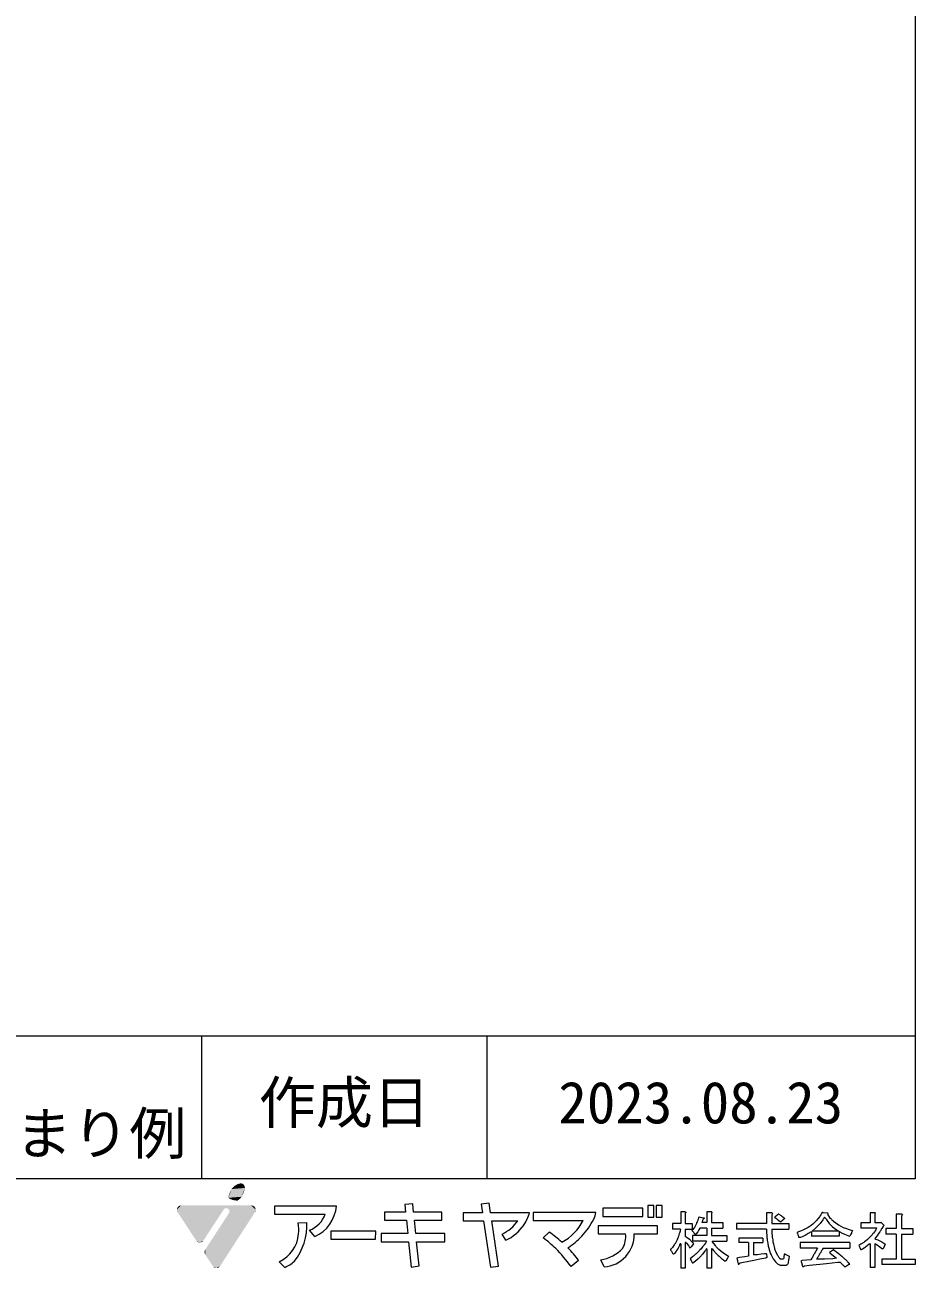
# Model space of a CAD drawing. Units: millimetres on the paper, enlarged 10 times. Extents: x -1350 to 1350, y -943 to 920.
# Drawn here: x 726 to 1350, y -943 to -71 of the extents above; entities that cross this region are included whole.
import ezdxf
from ezdxf.enums import TextEntityAlignment as Align

# ---------------------------------------------------------------- set-up
doc = ezdxf.new("R2010")
doc.units = ezdxf.units.MM
doc.header["$LTSCALE"] = 10
doc.layers.add('E-0', color=7, linetype='Continuous', lineweight=9)
doc.layers.add('F-0', color=7, linetype='Continuous', lineweight=9)
doc.styles.add('ＭＳ ゴシック', font='')
doc.styles.get('ＭＳ ゴシック').set_extended_font_data('MS Gothic')

msp = doc.modelspace()

# ---------------------------------------------------------------- hatches: boundary and pattern name
at = {"layer": 'F-0'}
for color, points in [(70, [(871, -887.2, 0.09), (868.59, -893.36)]), (70, [(876.91, -883.29, 0.2), (871, -887.2)]), (70, [(879.2, -883.85, 0.2), (876.91, -883.29)]), (70, [(877.93, -892.62, 0.09), (880.33, -886.46)]), (70, [(880.33, -886.46, 0.15), (879.2, -883.85)]), (70, [(868.59, -893.36, 0.15), (875.04, -895.33)]), (70, [(875.04, -895.33, 0.13), (877.93, -892.62)]), (5, [(835.66, -898.65, 0.41), (832.59, -901.73)]), (5, [(832.59, -901.73, 0.12), (832.96, -903.16)]), (5, [(887.88, -901.72, 0.41), (884.75, -898.65)]), (5, [(887.39, -903.37, 0.17), (887.88, -901.72)]), (5, [(846.43, -923.77, 0.2), (848.62, -924.71)]), (5, [(848.62, -924.71, 0.25), (851.19, -923.31)]), (5, [(852.49, -929.7, 0.16), (851.93, -931.44)]), (5, [(851.93, -931.44, 0.15), (852.46, -933.17)]), (5, [(860.27, -942.66, 0.26), (862.89, -941.2)]), (5, [(858.16, -941.81, 0.19), (860.27, -942.66)])]:
    msp.add_hatch(color=color, dxfattribs=at).paths.add_polyline_path(points)

# ---------------------------------------------------------------- linework, layer by layer
for p, q in [((850, -880), (850, -780)), ((1050, -880), (1050, -780)), ((997.87, -897.5), (992.31, -898.15)), ((998.49, -903.45), (997.87, -897.5)), ((1051.39, -897.07), (1045.83, -897.72)), ((1052.41, -903.79), (1051.39, -897.07)), ((901.13, -904.73), (936.51, -904.73)), ((978.03, -903.45), (978.03, -909.1)), ((992.85, -903.45), (978.03, -903.45)), ((992.31, -898.15), (992.85, -903.45)), ((1018.38, -903.45), (998.49, -903.45)), ((1018.35, -909.1), (1018.38, -903.45)), ((1033.22, -903.79), (1033.22, -909.44)), ((1046.74, -903.79), (1033.22, -903.79)), ((1045.83, -897.72), (1046.74, -903.79)), ((1079.75, -903.79), (1052.41, -903.79)), ((1322.23, -904), (1318.39, -904)), ((917.71, -910.98), (923.7, -910.56)), ((978.03, -909.1), (993.43, -909.1)), ((993.43, -909.1), (994.38, -918.49)), ((999.07, -909.1), (1018.35, -909.1)), ((1000.04, -918.49), (999.07, -909.1)), ((1033.22, -909.44), (1047.59, -909.44)), ((1047.59, -909.44), (1052.47, -942.04)), ((1058.08, -941.22), (1053.27, -909.44)), ((1053.27, -909.44), (1071.67, -909.44)), ((1082.22, -909.26), (1117.27, -909.26)), ((1204.02, -914.54), (1204.02, -919.8)), ((1207.31, -910.58), (1215.21, -910.58)), ((1207.31, -914.54), (1207.31, -919.8)), ((1207.31, -914.54), (1215.21, -914.54)), ((1215.21, -910.58), (1215.21, -914.54)), ((1323.22, -914.54), (1312.02, -914.54)), ((1340.56, -914.97), (1348.46, -914.97)), ((1348.46, -914.97), (1348.46, -918.93)), ((929.32, -920.59), (925.49, -916.13)), ((975.89, -918.49), (975.89, -924.14)), ((994.38, -918.49), (975.89, -918.49)), ((1020.33, -918.49), (1000.04, -918.49)), ((1020.31, -924.14), (1020.33, -918.49)), ((1063.2, -923.16), (1060.47, -918.87)), ((1089.36, -921.41), (1093.45, -917.43)), ((1127.87, -918.68), (1147, -918.68)), ((1153.13, -918.68), (1169.35, -918.68)), ((1185.47, -915.41), (1179.87, -915.41)), ((1188.87, -915.41), (1193.7, -915.41)), ((1203.8, -923.76), (1193.92, -923.76)), ((1207.64, -923.76), (1218.07, -923.76)), ((1245.84, -915.41), (1224.76, -915.41)), ((1243.31, -921.56), (1226.52, -921.56)), ((1226.52, -921.56), (1226.52, -924.63)), ((1243.31, -921.56), (1243.31, -924.77)), ((1249.46, -915.41), (1261.42, -915.41)), ((1277.45, -917.17), (1277.45, -920.24)), ((1336.72, -918.93), (1329.37, -918.93)), ((1336.72, -918.93), (1336.72, -936.49)), ((1340.56, -918.93), (1340.56, -936.49)), ((1340.56, -918.93), (1348.46, -918.93)), ((975.89, -924.14), (994.96, -924.14)), ((994.96, -924.14), (996.76, -941.87)), ((1000.63, -924.14), (1020.31, -924.14)), ((1002.38, -941.05), (1000.63, -924.14)), ((1185.69, -925.51), (1185.69, -942.63)), ((1204.02, -929.02), (1204.02, -942.63)), ((1233.33, -924.63), (1226.52, -924.63)), ((1236.62, -924.77), (1243.31, -924.77)), ((1304.34, -924.63), (1269.33, -924.63)), ((1269.33, -924.63), (1269.33, -928.58)), ((1281.62, -928.58), (1269.33, -928.58)), ((1285.57, -928.58), (1304.34, -928.58)), ((1304.34, -924.63), (1304.34, -928.58)), ((1318.39, -925.51), (1318.39, -942.2)), ((908.15, -942.19), (904.33, -938.2)), ((996.76, -941.87), (1002.38, -941.05)), ((1052.47, -942.04), (1058.08, -941.22)), ((1114.18, -937.22), (1108.85, -941.41)), ((1131.98, -941.82), (1129.68, -936.79)), ((1326.62, -936.49), (1326.62, -940)), ((1336.72, -936.49), (1326.62, -936.49)), ((1350, -940), (1326.62, -940)), ((1340.56, -936.49), (1350, -936.49)), ((1350, -936.49), (1350, -940))]:
    msp.add_line(p, q, dxfattribs=at)
for points in [[(-1350, 920), (1350, 920), (1350, -880), (-1350, -880)], [(1350, -780), (401.18, -780), (150, -780)], [(944.47, -899.13), (901.13, -899.13), (901.13, -904.73)], [(1126.13, -903.61), (1082.22, -903.61), (1082.22, -909.26)], [(1131.22, -900.71), (1131.22, -906.36), (1159.09, -906.36)], [(1159.09, -906.36), (1159.12, -900.71), (1131.22, -900.71)], [(1188.76, -903.12), (1185.69, -903.12), (1185.69, -911.46)], [(1188.76, -903.12), (1189.42, -903.56), (1188.98, -904), (1188.87, -904.44), (1188.87, -911.46)], [(1207.2, -903.12), (1204.02, -903.12), (1204.02, -910.58), (1200.62, -910.58)], [(1207.2, -903.12), (1207.75, -903.56), (1207.31, -904), (1207.31, -910.58)], [(1249.9, -904), (1245.73, -904), (1245.73, -911.46)], [(1249.9, -904), (1250.12, -904.44), (1249.46, -905.32), (1249.46, -911.46)], [(1254.51, -904.88), (1254.07, -904.88), (1253.52, -905.32), (1253.08, -905.75), (1251.98, -906.63), (1251.55, -907.07), (1251.98, -907.51), (1252.75, -907.95), (1253.41, -908.39), (1255.61, -910.15)], [(1254.51, -904.88), (1256.05, -905.75), (1256.59, -906.19), (1257.25, -906.63), (1257.8, -907.07), (1258.24, -907.51), (1258.57, -907.95), (1257.47, -908.83), (1257.03, -909.27), (1255.94, -910.15), (1255.61, -910.15)], [(1285.57, -903.56), (1284.91, -903.56), (1284.47, -904.44), (1284.14, -904.88), (1283.92, -905.32), (1283.27, -906.19), (1283.05, -906.63), (1282.06, -907.95), (1281.62, -908.39), (1280.96, -909.27), (1279.2, -911.02), (1278.66, -911.46), (1278.22, -911.9), (1277.12, -912.78), (1275.14, -914.1), (1273.61, -914.97), (1271.85, -915.85), (1269.66, -916.73), (1268.34, -917.17), (1267.24, -917.61), (1267.35, -918.05), (1267.57, -918.49), (1267.68, -918.93), (1267.9, -919.37), (1268.01, -919.8), (1268.23, -920.24), (1268.34, -920.68), (1268.56, -921.12)], [(1285.57, -903.56), (1288.64, -904), (1289.08, -904.44), (1288.64, -904.88), (1288.75, -905.32), (1290.07, -907.07), (1290.95, -907.95), (1291.28, -908.39), (1291.72, -908.83), (1292.27, -909.27), (1292.71, -909.71), (1294.35, -911.02), (1296.33, -912.34), (1297.86, -913.22), (1299.62, -914.1), (1301.82, -914.97), (1303.02, -915.41), (1304.45, -915.85), (1305.99, -916.29), (1305.88, -916.73), (1305.44, -917.61), (1305.33, -918.05), (1304.89, -918.93), (1304.78, -919.37), (1304.34, -920.24), (1304.12, -920.24)], [(1318.39, -904), (1318.39, -911.02), (1312.02, -911.02), (1312.02, -914.54)], [(1322.23, -904), (1321.79, -904.44), (1321.68, -904.88), (1321.68, -910.58), (1321.9, -911.02)], [(1341, -904.88), (1336.72, -904.88), (1336.72, -914.97)], [(1341, -904.88), (1341.22, -905.32), (1340.78, -905.75), (1340.56, -906.19), (1340.56, -914.97)], [(1169.35, -918.68), (1169.38, -913.03), (1127.87, -913.03), (1127.87, -918.68)], [(1185.69, -911.46), (1179.87, -911.46), (1179.87, -915.41)], [(1188.87, -911.46), (1193.7, -911.46), (1193.7, -915.41)], [(1198.75, -906.63), (1198.53, -906.63), (1198.42, -907.07), (1198.2, -907.51), (1197.98, -908.39), (1197.76, -908.83), (1197.65, -909.27), (1197.43, -909.71), (1197.32, -910.15), (1196.88, -911.02), (1196.78, -911.46), (1196.12, -912.78), (1195.79, -913.22), (1195.35, -914.1), (1194.03, -915.85), (1193.59, -916.29), (1194.91, -917.61), (1195.24, -918.05), (1196.12, -918.93)], [(1204.02, -914.54), (1199.08, -914.54), (1198.42, -915.85), (1198.09, -916.29), (1197.65, -917.17), (1196.34, -918.93), (1196.12, -918.93)], [(1198.75, -906.63), (1200.51, -907.07), (1202.04, -907.51), (1202.04, -907.95), (1201.38, -908.39), (1201.28, -908.83), (1201.06, -909.27), (1200.84, -910.15), (1200.62, -910.58)], [(1245.73, -911.46), (1224.76, -911.46), (1224.76, -915.41)], [(1249.46, -911.46), (1261.42, -911.46), (1261.42, -915.41)], [(1286.78, -907.07), (1287, -907.51), (1287.33, -907.95), (1287.55, -908.39), (1289.85, -911.46), (1292.05, -913.66), (1293.69, -914.97), (1295.67, -916.29), (1296.44, -916.73), (1277.78, -916.73)], [(1286.78, -907.07), (1286.45, -907.07), (1286.12, -907.51), (1285.9, -907.95), (1285.57, -908.39), (1285.35, -908.83), (1283.38, -911.46), (1282.94, -911.9), (1282.61, -912.34), (1279.97, -914.97), (1277.78, -916.73)], [(1323.22, -914.54), (1323, -914.97), (1322.67, -915.41), (1322.45, -915.85), (1321.79, -916.73), (1321.57, -917.17), (1320.91, -918.05), (1320.47, -918.49), (1319.82, -919.37), (1319.38, -919.8), (1319.05, -920.24), (1317.29, -922), (1316.74, -922.44), (1316.3, -922.88), (1315.21, -923.76), (1314.55, -924.19), (1314, -924.63), (1312.02, -925.95), (1311.25, -926.39), (1310.6, -926.83), (1311.04, -927.71), (1311.14, -928.15), (1312.02, -929.9)], [(1326.18, -910.58), (1328.38, -912.78), (1327.94, -913.22), (1327.28, -913.66), (1326.62, -914.97), (1326.29, -915.41), (1325.85, -916.29), (1325.52, -916.73), (1325.3, -917.17), (1324.32, -918.49), (1324.1, -918.93), (1322.45, -921.12), (1322.01, -921.56), (1321.68, -922), (1322.56, -922.44), (1323.77, -922.88), (1325.74, -923.76), (1326.62, -924.19), (1328.16, -925.07), (1328.82, -925.51), (1329.04, -925.95), (1327.5, -929.02), (1327.06, -929.02)], [(1326.18, -910.58), (1325.85, -910.58), (1325.63, -911.02), (1321.9, -911.02)], [(1336.72, -914.97), (1329.37, -914.97), (1329.37, -918.93)], [(1185.47, -915.41), (1185.25, -916.29), (1185.25, -916.73), (1184.92, -918.05), (1184.7, -918.49), (1184.37, -919.8), (1184.15, -920.24), (1184.04, -920.68), (1183.82, -921.12), (1183.71, -921.56), (1183.27, -922.44), (1183.16, -922.88), (1182.51, -924.19), (1182.18, -924.63), (1181.74, -925.51), (1181.41, -925.95), (1181.19, -926.39), (1179.87, -928.15), (1179.43, -928.58), (1179.1, -929.02), (1178.66, -929.46), (1178.66, -929.9), (1178.88, -930.34), (1179.21, -930.78), (1179.43, -931.22), (1179.76, -931.66), (1179.98, -932.1), (1180.31, -932.54), (1180.53, -932.98)], [(1188.87, -915.41), (1188.87, -920.24), (1190.19, -921.12), (1191.84, -922.44), (1194.03, -924.63), (1194.69, -925.51), (1193.04, -927.71), (1192.6, -928.15), (1192.27, -928.58)], [(1203.8, -923.76), (1203.58, -924.19), (1203.25, -924.63), (1203.03, -925.07), (1202.04, -926.39), (1201.82, -926.83), (1201.49, -927.27), (1201.06, -927.71), (1200.07, -929.02), (1199.19, -929.9), (1198.86, -930.34), (1197.1, -932.1), (1196.56, -932.54), (1196.12, -932.98), (1195.57, -933.41), (1195.13, -933.85), (1194.58, -934.29), (1193.92, -934.73), (1192.27, -936.05), (1192.93, -937.37), (1193.26, -937.8), (1193.92, -939.12)], [(1204.02, -919.8), (1193.92, -919.8), (1193.92, -923.76)], [(1207.31, -919.8), (1218.07, -919.8), (1218.07, -923.76)], [(1207.64, -923.76), (1207.86, -924.19), (1209.84, -926.83), (1210.28, -927.27), (1210.6, -927.71), (1211.48, -928.58), (1212.03, -929.02), (1212.47, -929.46), (1215.21, -931.66), (1218.51, -933.85), (1219.28, -934.29), (1218.84, -935.17), (1218.51, -935.61), (1217.41, -937.8), (1216.86, -937.8)], [(1245.84, -915.41), (1245.84, -915.85), (1245.95, -916.29), (1245.95, -918.49), (1246.06, -918.93), (1246.06, -920.24), (1246.17, -920.68), (1246.17, -921.56), (1246.28, -922), (1246.28, -922.44), (1246.39, -922.88), (1246.39, -923.32), (1246.5, -923.76), (1246.5, -924.19), (1246.72, -925.07), (1246.72, -925.51), (1247.05, -926.83), (1247.05, -927.27), (1247.59, -929.46), (1247.81, -929.9), (1248.14, -931.22), (1248.36, -931.66), (1248.47, -932.1), (1249.13, -933.41), (1249.24, -933.85), (1249.46, -934.29), (1249.79, -934.73), (1250.23, -935.61), (1250.56, -936.05), (1250.78, -936.49), (1252.09, -938.24), (1252.97, -939.12), (1253.52, -939.56), (1254.84, -940.44), (1255.94, -940.88)], [(1249.46, -915.41), (1249.46, -916.29), (1249.57, -916.73), (1249.57, -917.61), (1249.68, -918.05), (1249.68, -918.93), (1249.79, -919.37), (1249.79, -919.8), (1249.9, -920.24), (1249.9, -921.12), (1250.01, -921.56), (1250.01, -922), (1250.23, -922.88), (1250.23, -923.32), (1250.34, -923.76), (1250.34, -924.19), (1250.67, -925.51), (1250.67, -925.95), (1251.33, -928.58), (1251.55, -929.02), (1251.76, -929.9), (1251.98, -930.34), (1252.09, -930.78), (1253.41, -933.41), (1253.74, -933.85), (1253.96, -934.29), (1254.29, -934.73), (1254.73, -935.17), (1255.06, -935.61), (1255.61, -936.05), (1256.37, -936.49)], [(1277.45, -917.17), (1277.12, -917.17), (1275.14, -918.49), (1272.84, -919.8), (1270.86, -920.68), (1269.77, -921.12), (1268.56, -921.12)], [(1297.32, -917.17), (1296.66, -917.17), (1296.66, -920.24), (1277.45, -920.24)], [(1297.32, -917.17), (1298.85, -918.05), (1300.61, -918.93), (1302.8, -919.8), (1304.12, -920.24)], [(1185.69, -925.51), (1185.36, -925.51), (1184.92, -926.39), (1184.81, -926.83), (1184.15, -928.15), (1183.82, -928.58), (1183.38, -929.46), (1182.73, -930.34), (1182.51, -930.78), (1181.52, -932.1), (1181.08, -932.54), (1180.75, -932.98), (1180.53, -932.98)], [(1189.42, -924.63), (1188.87, -924.63), (1188.87, -942.63), (1185.69, -942.63)], [(1189.42, -924.63), (1189.86, -925.07), (1191.18, -926.83), (1191.4, -927.27), (1191.73, -927.71), (1191.95, -928.15), (1192.27, -928.58)], [(1204.02, -929.02), (1203.8, -929.02), (1203.47, -929.46), (1203.25, -929.9), (1202.92, -930.34), (1202.7, -930.78), (1201.06, -932.98), (1200.62, -933.41), (1200.29, -933.85), (1197.65, -936.49), (1194.91, -938.68), (1194.25, -939.12), (1193.92, -939.12)], [(1207.75, -929.02), (1207.31, -929.02), (1207.31, -942.63), (1204.02, -942.63)], [(1207.75, -929.02), (1208.74, -930.34), (1209.18, -930.78), (1209.51, -931.22), (1209.95, -931.66), (1210.28, -932.1), (1212.03, -933.85), (1212.58, -934.29), (1213.02, -934.73), (1214.12, -935.61), (1214.56, -936.05), (1215.1, -936.49), (1215.76, -936.93), (1216.86, -937.8)], [(1233.33, -924.63), (1233.33, -934.29), (1230.69, -934.73), (1226.96, -935.17), (1224.98, -935.61), (1225.42, -937.37), (1225.42, -937.8), (1225.86, -939.56), (1226.19, -940)], [(1245.73, -932.54), (1245.84, -932.98), (1245.84, -933.41), (1246.06, -934.29), (1246.06, -934.73), (1246.17, -935.17), (1245.4, -935.61), (1241.23, -936.49), (1236.84, -937.37), (1232.23, -938.24), (1229.81, -938.68), (1227.29, -939.12), (1226.74, -939.56), (1226.52, -940), (1226.19, -940)], [(1236.62, -924.63), (1236.62, -924.77), (1236.62, -933.41)], [(1245.73, -932.54), (1244.52, -932.54), (1242.11, -932.98), (1239.47, -933.41), (1236.62, -933.41)], [(1281.62, -928.58), (1281.29, -929.02), (1280.41, -930.78), (1280.08, -931.22), (1279.2, -932.98), (1278.88, -933.41), (1278, -935.17), (1277.67, -935.61), (1277.01, -936.93), (1270.75, -937.37), (1269.98, -937.8), (1270.09, -938.24), (1270.31, -938.68), (1270.97, -941.32), (1271.3, -941.76)], [(1285.57, -928.58), (1285.13, -929.46), (1284.8, -929.9), (1284.58, -930.34), (1284.25, -930.78), (1283.81, -931.66), (1283.49, -932.1), (1283.27, -932.54), (1282.94, -932.98), (1282.5, -933.85), (1282.17, -934.29), (1281.95, -934.73), (1281.62, -935.17), (1281.18, -936.05), (1280.85, -936.49)], [(1293.14, -929.9), (1292.71, -929.9), (1290.07, -931.66), (1290.51, -932.1), (1293.8, -934.73), (1294.24, -935.17), (1294.79, -935.61), (1292.38, -936.05), (1286.45, -936.49), (1280.85, -936.49)], [(1293.14, -929.9), (1294.24, -930.78), (1294.9, -931.22), (1297.1, -932.98), (1297.53, -933.41), (1298.63, -934.29), (1299.07, -934.73), (1299.62, -935.17), (1300.5, -936.05), (1301.05, -936.49), (1302.36, -937.8), (1302.69, -938.24), (1303.13, -938.68), (1303.79, -939.56), (1304.01, -940), (1303.24, -940.44), (1301.93, -941.32), (1301.16, -941.76), (1300.5, -941.76)], [(1318.39, -925.51), (1318.17, -925.51), (1317.73, -925.95), (1315.54, -927.71), (1314.88, -928.15), (1314.33, -928.58), (1313.01, -929.46), (1312.24, -929.9), (1312.02, -929.9)], [(1321.9, -925.51), (1321.68, -925.51), (1321.68, -942.2), (1318.39, -942.2)], [(1321.9, -925.51), (1322.67, -925.95), (1325.3, -927.71), (1326.4, -928.58), (1327.06, -929.02)], [(1258.9, -932.98), (1259.78, -933.41), (1261.75, -934.29), (1261.75, -934.73), (1261.53, -935.61), (1261.53, -936.05), (1261.31, -936.93), (1261.31, -937.37), (1261.09, -938.24), (1261.09, -938.68), (1260.98, -939.12), (1260.55, -940), (1260.22, -940.44), (1259.67, -940.88), (1255.94, -940.88)], [(1258.9, -932.98), (1258.13, -932.98), (1258.13, -933.85), (1258.02, -934.29), (1258.02, -934.73), (1257.91, -935.17), (1257.91, -935.61), (1257.69, -936.05), (1257.36, -936.49), (1256.37, -936.49)], [(1297.64, -938.68), (1295.89, -938.68), (1291.94, -939.12), (1287.88, -939.56), (1276.02, -940.88), (1272.4, -941.32), (1271.74, -941.76), (1271.3, -941.76)], [(1297.64, -938.68), (1298.08, -939.12), (1298.63, -939.56), (1298.96, -940), (1299.4, -940.44), (1299.73, -940.88), (1300.17, -941.32), (1300.5, -941.76)]]:
    msp.add_lwpolyline(points, dxfattribs=at)
for points in [[(1162.69, -898.71), (1162.69, -907.02), (1166.89, -907.02), (1166.89, -898.71)], [(1168.54, -898.71), (1168.54, -907.02), (1172.74, -907.02), (1172.74, -898.71)], [(971.91, -922.32), (971.93, -916.67), (940.61, -916.67), (940.61, -922.32)]]:
    msp.add_lwpolyline(points, close=True, dxfattribs=at)
for centre, radius, start, end in [((919.03, -898.87), 18.43, 290.51409, 341.45837), ((918.24, -896.69), 26.35, 294.8858, 354.69747), ((1047.41, -894.3), 33.7, 327.63749, 343.65418), ((1111.08, -901.97), 15.14, 335.50113, 353.79682), ((882.48, -912.37), 41.27, 321.70219, 2.51808), ((879.2, -915.73), 38.81, 355.59126, 7.04088), ((1048.06, -892.92), 28.76, 295.56538, 324.94095), ((1049.09, -893.77), 32.6, 295.64126, 325.26891), ((1085.82, -893.37), 35.24, 298.08031, 333.1921), ((1070.56, -879.51), 61.44, 318.37205, 332.10657), ((894.38, -916.82), 23.58, 294.95827, 355.39657), ((1031.33, -998.03), 96.11, 45.98543, 52.85886), ((1034.34, -1001.95), 103.14, 48.70056, 55.02812), ((1070, -874.37), 65.36, 304.1408, 315.32696), ((1130.35, -919.09), 22.78, 274.09817, 1.03795), ((1131.36, -920.87), 15.8, 330.51445, 7.9511), ((999.38, -1024.48), 137.41, 37.19387, 44.0673), ((1032.77, -999.35), 102.42, 37.35157, 43.80171), ((1126.44, -911.98), 25.02, 277.43741, 318.2533), ((898.31, -919.21), 25, 293.16671, 311.4624)]:
    msp.add_arc(centre, radius, start, end, dxfattribs=at)
at = {"layer": 'F-0', "color": 70}
for points in [[(871, -887.2), (868.59, -893.36), (880.33, -886.46), (877.93, -892.62)], [(876.91, -883.29), (871, -887.2), (879.2, -883.85), (880.33, -886.46)], [(868.59, -893.36), (875.04, -895.33), (877.93, -892.62)]]:
    msp.add_solid(points, dxfattribs=at)
at = {"layer": 'F-0', "color": 5}
for points in [[(884.75, -898.65), (832.59, -901.73), (867.37, -900.56)], [(884.75, -898.65), (835.66, -898.65), (832.59, -901.73)], [(832.59, -901.73), (865.87, -900.91), (867.37, -900.56)], [(832.59, -901.73), (851.19, -923.31), (865.87, -900.91)], [(832.59, -901.73), (848.62, -924.71), (851.19, -923.31)], [(832.59, -901.73), (846.43, -923.77), (848.62, -924.71)], [(832.59, -901.73), (832.96, -903.16), (846.43, -923.77)], [(884.75, -898.65), (869.13, -904.03), (852.49, -929.7)], [(852.49, -929.7), (887.88, -901.72), (884.75, -898.65)], [(852.49, -929.7), (887.39, -903.37), (887.88, -901.72)], [(852.49, -929.7), (862.89, -941.2), (887.39, -903.37)], [(884.75, -898.65), (867.37, -900.56), (868.78, -901.18)], [(884.75, -898.65), (868.78, -901.18), (869.43, -901.85)], [(884.75, -898.65), (869.48, -903.46), (869.13, -904.03)], [(884.75, -898.65), (869.43, -901.85), (869.48, -903.46)], [(852.49, -929.7), (851.93, -931.44), (852.46, -933.17)], [(852.49, -929.7), (852.46, -933.17), (858.16, -941.81)], [(852.49, -929.7), (860.27, -942.66), (862.89, -941.2)], [(852.49, -929.7), (858.16, -941.81), (860.27, -942.66)]]:
    msp.add_solid(points, dxfattribs=at)

# ---------------------------------------------------------------- texts
at = {"layer": 'E-0', "style": 'ＭＳ ゴシック'}
msp.add_text('内アンカータイプ納まり例', height=29.33, dxfattribs=at).set_placement((359.19, -871.63), align=Align.BOTTOM_LEFT)
at = {"layer": 'F-0', "style": 'ＭＳ ゴシック'}
for s, p in [('作成日', (890, -850)), ('2023.08.23', (1100, -850))]:
    msp.add_text(s, height=29.33, dxfattribs=at).set_placement(p, align=Align.BOTTOM_LEFT)

doc.saveas('drawing.dxf')
